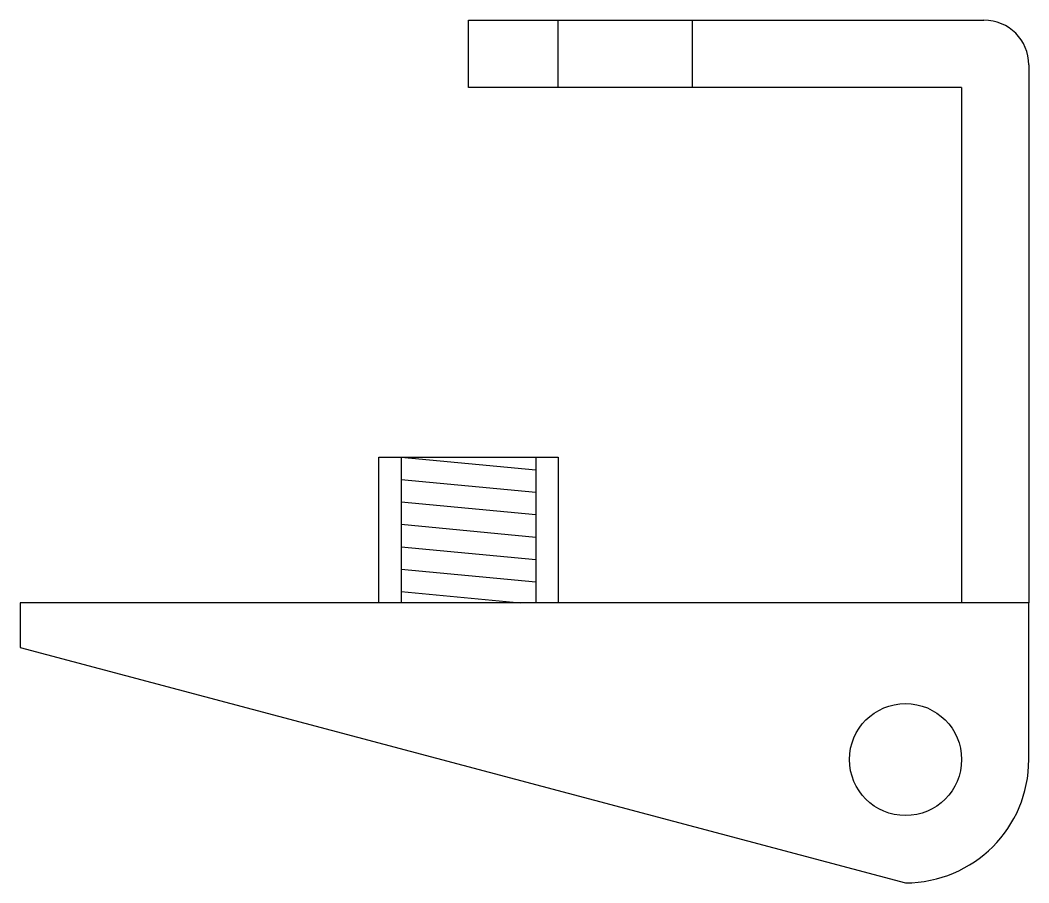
# Model space of a CAD drawing. Header units: inches. Extents: x 0 to 45, y 0 to 38.5.
import ezdxf

# ---------------------------------------------------------------- set-up
doc = ezdxf.new("R2010")
doc.units = ezdxf.units.IN

# ---------------------------------------------------------------- blocks, each defined once
blk = doc.blocks.new('HL044-2')
at = {"color": 1}
for p, q in [((0, -3), (0, 0)), ((0, 0), (23, 0)), ((4, -3), (4, 0)), ((10, -3), (10, 0)), ((25, -2), (25, -3)), ((22, -3), (0, -3)), ((22, -3), (22, -26)), ((25, -3), (25, -26)), ((-3, -19.5), (-3, -26)), ((-3, -19.5), (3, -20.066)), ((3, -19.5), (3, -26)), ((-3, -20.5), (3, -21.066)), ((-3, -21.5), (3, -22.066)), ((-3, -22.5), (3, -23.066)), ((-3, -23.5), (3, -24.066)), ((-3, -24.5), (3, -25.066)), ((-3, -25.5), (2.301, -26)), ((25, -26), (-20, -26)), ((-20, -26), (-20, -28)), ((25, -33), (25, -26)), ((-20, -28), (19.5, -38.5))]:
    blk.add_line(p, q, dxfattribs=at)
blk.add_lwpolyline([(-4, -19.5), (4, -19.5), (4, -26), (-4, -26)], close=True, dxfattribs=at)
blk.add_circle((19.5, -33), 2.5, dxfattribs=at)
for centre, radius, start, end in [((23, -2), 2, 0, 90), ((19.5, -33), 5.5, 270, 0)]:
    blk.add_arc(centre, radius, start, end, dxfattribs=at)

msp = doc.modelspace()

# ---------------------------------------------------------------- block references
msp.add_blockref('HL044-2', (20, 38.5))

doc.saveas('drawing.dxf')
